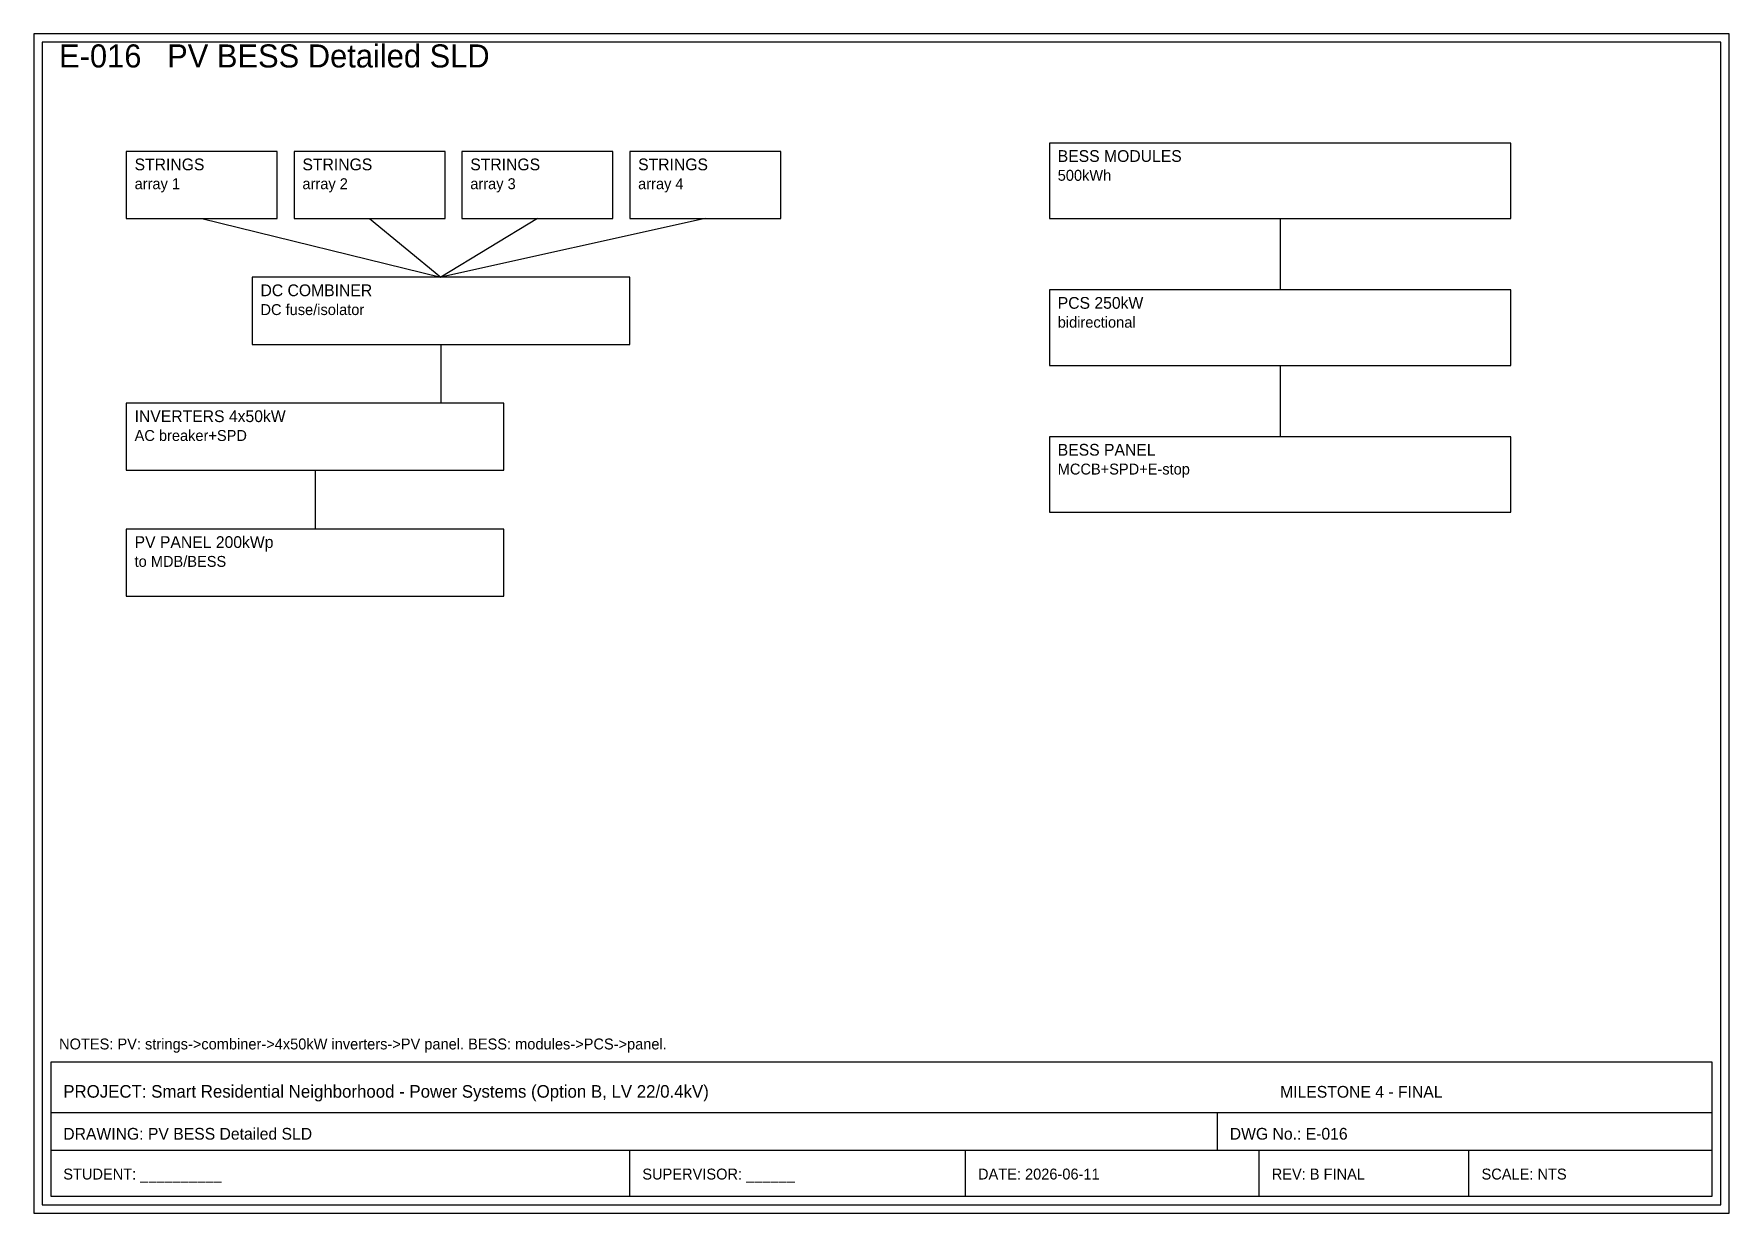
# Model space of a CAD drawing. Header units: millimetres. Extents: x 8 to 412, y 8 to 289.
import ezdxf

# ---------------------------------------------------------------- set-up
doc = ezdxf.new("R2010")
doc.units = ezdxf.units.MM
for name, color, linetype in [('E_BESS', 140, 'CONTINUOUS'), ('E_CABLES', 3, 'CONTINUOUS'), ('E_DIMENSIONS', 8, 'CONTINUOUS'), ('E_PV', 2, 'CONTINUOUS'), ('E_TEXT', 7, 'CONTINUOUS'), ('E_TITLE_BLOCK', 7, 'CONTINUOUS')]:
    doc.layers.add(name, color=color, linetype=linetype)

msp = doc.modelspace()

# ---------------------------------------------------------------- linework, layer by layer
at = {"layer": 'E_BESS'}
for p, q in [((360, 263), (250, 263)), ((250, 263), (250, 245)), ((360, 245), (360, 263)), ((250, 245), (360, 245)), ((360, 228), (250, 228)), ((250, 228), (250, 210)), ((360, 210), (360, 228)), ((250, 210), (360, 210)), ((360, 193), (250, 193)), ((250, 193), (250, 175)), ((360, 175), (360, 193)), ((250, 175), (360, 175))]:
    msp.add_line(p, q, dxfattribs=at)
at = {"layer": 'E_CABLES'}
for p, q in [((48, 245), (105, 231)), ((88, 245), (105, 231)), ((128, 245), (105, 231)), ((168, 245), (105, 231)), ((305, 245), (305, 228)), ((105, 215), (105, 201)), ((305, 210), (305, 193)), ((75, 185), (75, 171))]:
    msp.add_line(p, q, dxfattribs=at)
at = {"layer": 'E_PV'}
for p, q in [((66, 261), (30, 261)), ((30, 261), (30, 245)), ((66, 245), (66, 261)), ((106, 261), (70, 261)), ((70, 261), (70, 245)), ((106, 245), (106, 261)), ((146, 261), (110, 261)), ((110, 261), (110, 245)), ((146, 245), (146, 261)), ((186, 261), (150, 261)), ((150, 261), (150, 245)), ((186, 245), (186, 261)), ((30, 245), (66, 245)), ((70, 245), (106, 245)), ((110, 245), (146, 245)), ((150, 245), (186, 245)), ((150, 231), (60, 231)), ((60, 231), (60, 215)), ((150, 215), (150, 231)), ((60, 215), (150, 215)), ((120, 201), (30, 201)), ((30, 201), (30, 185)), ((120, 185), (120, 201)), ((30, 185), (120, 185)), ((120, 171), (30, 171)), ((30, 171), (30, 155)), ((120, 155), (120, 171)), ((30, 155), (120, 155))]:
    msp.add_line(p, q, dxfattribs=at)
at = {"layer": 'E_TITLE_BLOCK'}
for p, q in [((412, 289), (8, 289)), ((8, 289), (8, 8)), ((410, 287), (10, 287)), ((10, 287), (10, 10)), ((410, 10), (410, 287)), ((412, 8), (412, 289)), ((408, 44), (12, 44)), ((12, 44), (12, 12)), ((408, 12), (408, 44)), ((12, 32), (408, 32)), ((290, 32), (290, 23)), ((12, 23), (408, 23)), ((150, 12), (150, 23)), ((230, 12), (230, 23)), ((300, 12), (300, 23)), ((350, 12), (350, 23)), ((10, 10), (410, 10)), ((12, 12), (408, 12)), ((8, 8), (412, 8))]:
    msp.add_line(p, q, dxfattribs=at)

# ---------------------------------------------------------------- texts
at = {"layer": 'E_DIMENSIONS'}
msp.add_text('NOTES: PV: strings->combiner->4x50kW inverters->PV panel. BESS: modules->PCS->panel.', height=2.6, dxfattribs=at).set_placement((14, 47))
at = {"layer": 'E_TEXT'}
for s, height, p in [('STRINGS', 2.8, (32, 256.5)), ('STRINGS', 2.8, (72, 256.5)), ('STRINGS', 2.8, (112, 256.5)), ('STRINGS', 2.8, (152, 256.5)), ('BESS MODULES', 2.8, (252, 258.5)), ('array 1', 2.6, (32, 252)), ('array 2', 2.6, (72, 252)), ('array 3', 2.6, (112, 252)), ('array 4', 2.6, (152, 252)), ('500kWh', 2.6, (252, 254)), ('DC COMBINER', 2.8, (62, 226.5)), ('PCS 250kW', 2.8, (252, 223.5)), ('DC fuse/isolator', 2.6, (62, 222)), ('bidirectional', 2.6, (252, 219)), ('INVERTERS 4x50kW', 2.8, (32, 196.5)), ('AC breaker+SPD', 2.6, (32, 192)), ('BESS PANEL', 2.8, (252, 188.5)), ('MCCB+SPD+E-stop', 2.6, (252, 184)), ('PV PANEL 200kWp', 2.8, (32, 166.5)), ('to MDB/BESS', 2.6, (32, 162))]:
    msp.add_text(s, height=height, dxfattribs=at).set_placement(p)
at = {"layer": 'E_TITLE_BLOCK'}
for s, height, p in [('E-016   PV BESS Detailed SLD', 5.5, (14, 281)), ('PROJECT: Smart Residential Neighborhood - Power Systems (Option B, LV 22/0.4kV)', 3, (15, 35.5)), ('MILESTONE 4 - FINAL', 2.8, (305, 35.5)), ('DRAWING: PV BESS Detailed SLD', 2.8, (15, 25.5)), ('DWG No.: E-016', 2.8, (293, 25.5)), ('STUDENT: __________', 2.6, (15, 16)), ('SUPERVISOR: ______', 2.6, (153, 16)), ('DATE: 2026-06-11', 2.6, (233, 16)), ('REV: B FINAL', 2.6, (303, 16)), ('SCALE: NTS', 2.6, (353, 16))]:
    msp.add_text(s, height=height, dxfattribs=at).set_placement(p)

doc.saveas('drawing.dxf')
